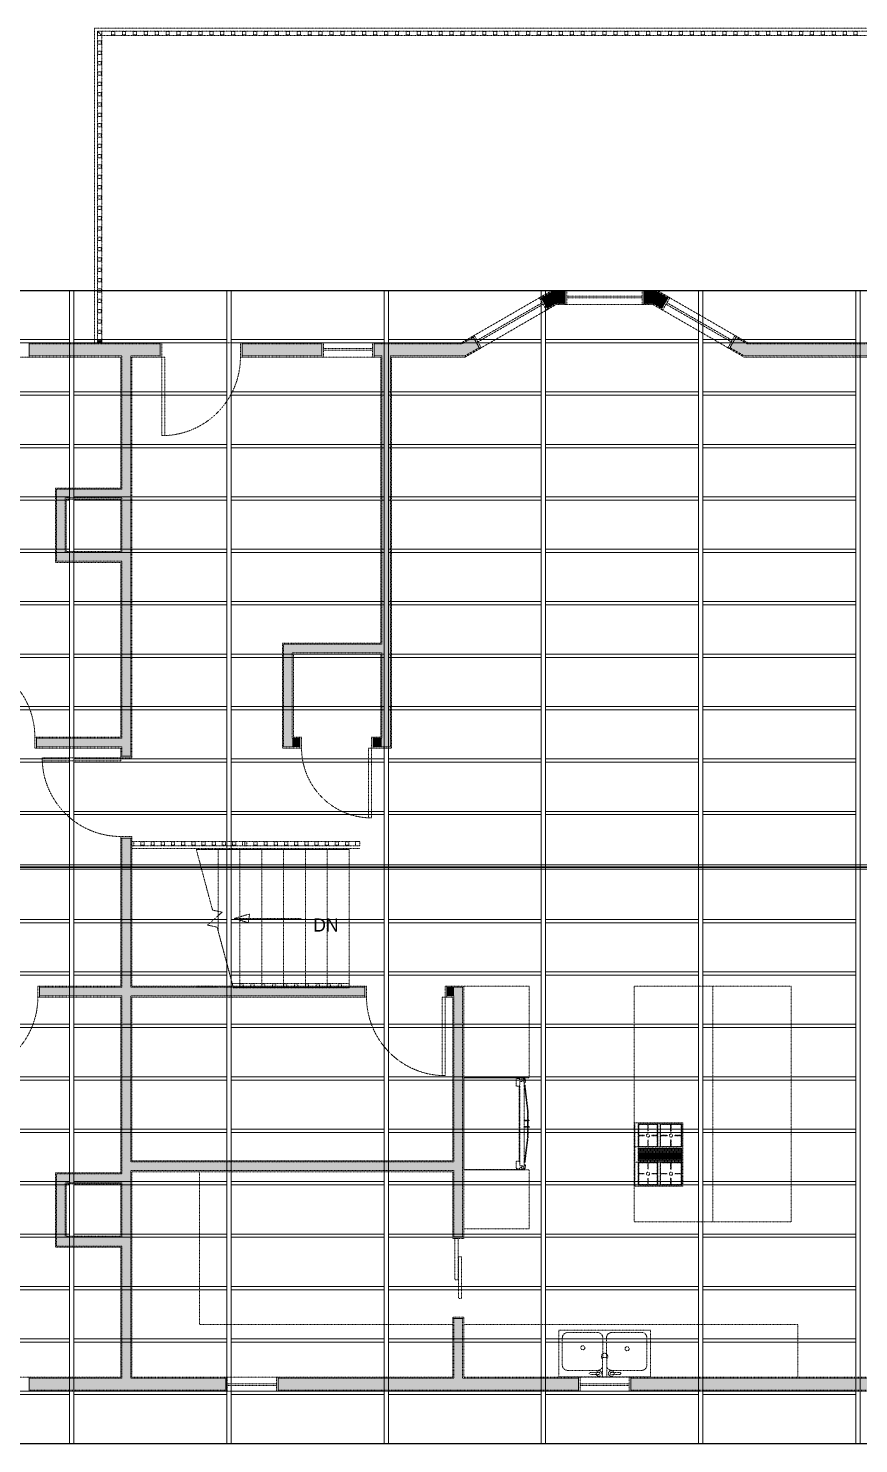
# Model space of a CAD drawing. Header units: inches. Extents: x 99 to 15695, y -7208 to 2559.
# Drawn here: x 10614 to 10994, y -5534 to -4886 of the extents above; entities that cross this region are included whole.
import ezdxf

# ---------------------------------------------------------------- set-up
doc = ezdxf.new("R2010")
doc.units = ezdxf.units.IN
doc.header["$LTSCALE"] = 96
doc.header["$MEASUREMENT"] = 0
doc.linetypes.add('Dash', pattern=[0.225, 0.15, -0.075])
doc.linetypes.add('DASHDOTX2', pattern=[2, 1, -0.5, 0, -0.5])
doc.layers.add('Common', color=4, linetype='Continuous', lineweight=5)
doc.layers.add('Section', color=6, linetype='Continuous', lineweight=20)
doc.layers.add('Hatch', color=7, linetype='Continuous', lineweight=0, true_color=0x919191)
doc.layers.add('Roof Planes', color=7, linetype='Dash', lineweight=25, true_color=0x6fa455)
doc.styles.get("Standard").update_dxf_attribs({"font": 'arial.ttf'})

# ---------------------------------------------------------------- blocks, each defined once
blk = doc.blocks.new('*U610')
at = {"layer": 'Common'}
blk.add_lwpolyline([(-35, 0.75), (35, 0.75), (35, -0.75), (-35, -0.75)], close=True, dxfattribs=at)
blk = doc.blocks.new('*U611')
at = {"layer": 'Common', "color": 0, "linetype": 'ByBlock', "lineweight": -2, "transparency": 16777216}
for p in [(288, 0), (360, 0), (432, 0), (504, 0), (576, 0), (648, 0), (288, -24), (360, -24), (432, -24), (504, -24), (576, -24), (648, -24), (288, -48), (360, -48), (432, -48), (504, -48), (576, -48), (648, -48), (288, -72), (360, -72), (432, -72), (504, -72), (576, -72), (648, -72), (288, -96), (360, -96), (432, -96), (504, -96), (576, -96), (648, -96), (288, -120), (360, -120), (432, -120), (504, -120), (576, -120), (648, -120), (288, -144), (360, -144), (432, -144), (504, -144), (576, -144), (648, -144), (288, -168), (360, -168), (432, -168), (504, -168), (576, -168), (648, -168), (288, -192), (360, -192), (432, -192), (504, -192), (576, -192), (648, -192), (288, -216), (360, -216), (432, -216), (504, -216), (576, -216), (648, -216)]:
    blk.add_blockref('*U610', p, dxfattribs=at)
blk = doc.blocks.new('*U612')
at = {"layer": 'Common'}
blk.add_lwpolyline([(-35, 0.75), (35, 0.75), (35, -0.75), (-35, -0.75)], close=True, dxfattribs=at)
blk = doc.blocks.new('*U609')
at = {"layer": 'Common', "color": 0, "linetype": 'ByBlock', "lineweight": -2, "transparency": 16777216}
for p in [(288, 0), (360, 0), (432, 0), (504, 0), (576, 0), (648, 0), (288, -24), (360, -24), (432, -24), (504, -24), (576, -24), (648, -24), (288, -48), (360, -48), (432, -48), (504, -48), (576, -48), (648, -48), (288, -72), (360, -72), (432, -72), (504, -72), (576, -72), (648, -72), (288, -96), (360, -96), (432, -96), (504, -96), (576, -96), (648, -96), (288, -120), (360, -120), (432, -120), (504, -120), (576, -120), (648, -120), (288, -144), (360, -144), (432, -144), (504, -144), (576, -144), (648, -144), (288, -168), (360, -168), (432, -168), (504, -168), (576, -168), (648, -168), (288, -192), (360, -192), (432, -192), (504, -192), (576, -192), (648, -192), (288, -216), (360, -216), (432, -216), (504, -216), (576, -216), (648, -216)]:
    blk.add_blockref('*U612', p, dxfattribs=at)
blk = doc.blocks.new('*U613')
at = {"layer": 'Section'}
blk.add_lwpolyline([(-1, 132), (1, 132), (1, -132), (-1, -132)], close=True, dxfattribs=at)
blk = doc.blocks.new('*U614')
at = {"layer": 'Common', "color": 0, "linetype": 'ByBlock', "lineweight": -2, "transparency": 16777216}
for p in [(360, 0), (432, 0), (504, 0), (576, 0), (648, 0), (720, 0)]:
    blk.add_blockref('*U613', p, dxfattribs=at)
blk = doc.blocks.new('*U615')
at = {"layer": 'Section'}
blk.add_lwpolyline([(-1, 132), (1, 132), (1, -132), (-1, -132)], close=True, dxfattribs=at)
blk = doc.blocks.new('*U616')
at = {"layer": 'Common', "color": 0, "linetype": 'ByBlock', "lineweight": -2, "transparency": 16777216}
for p in [(360, 0), (432, 0), (504, 0), (576, 0), (648, 0), (720, 0)]:
    blk.add_blockref('*U615', p, dxfattribs=at)

msp = doc.modelspace()

# ---------------------------------------------------------------- linework, layer by layer
at = {"layer": 'Hatch', "linetype": 'DASHDOTX2', "ltscale": 0.0006, "transparency": 33554687}
for p, q in [((10644.1, -4885.85), (11413.6, -4885.85)), ((10644.1, -5029.85), (10644.1, -4885.85)), ((10817.23, -5026.85), (10848.41, -5008.85)), ((10848.41, -5008.85), (10847.76, -5009.23)), ((10853.6, -5005.85), (10848.41, -5008.85)), ((10848.41, -5008.85), (10851.66, -5014.48)), ((10848.41, -5008.85), (10851.66, -5014.48)), ((10853.74, -5006.35), (10848.66, -5009.28)), ((10853.6, -5005.85), (10859.6, -5005.85)), ((10853.74, -5006.35), (10859.6, -5006.35)), ((10859.6, -5005.85), (10859.6, -5012.35)), ((10859.6, -5005.85), (10895.6, -5005.85)), ((10860.35, -5005.85), (10859.6, -5005.85)), ((10859.6, -5005.85), (10859.6, -5012.35)), ((10859.6, -5006.35), (10859.6, -5011.85)), ((10860.35, -5005.85), (10860.35, -5012.35)), ((10894.85, -5008.45), (10860.35, -5008.45)), ((10895.6, -5005.85), (10894.85, -5005.85)), ((10894.85, -5005.85), (10894.85, -5012.35)), ((10895.6, -5005.85), (10895.6, -5012.35)), ((10895.6, -5005.85), (10895.6, -5012.35)), ((10901.6, -5005.85), (10895.6, -5005.85)), ((10895.6, -5006.35), (10895.6, -5011.85)), ((10901.47, -5006.35), (10895.6, -5006.35)), ((10901.47, -5006.35), (10906.55, -5009.28)), ((10901.6, -5005.85), (10906.8, -5008.85)), ((10906.8, -5008.85), (10903.55, -5014.48)), ((10906.8, -5008.85), (10903.55, -5014.48)), ((10937.98, -5026.85), (10906.8, -5008.85)), ((10906.8, -5008.85), (10907.45, -5009.23)), ((10849.06, -5011.48), (10819.18, -5028.73)), ((10849.46, -5012.17), (10819.58, -5029.42)), ((10820.48, -5032.48), (10851.66, -5014.48)), ((10847.76, -5009.23), (10851.01, -5014.86)), ((10848.66, -5009.28), (10851.41, -5014.05)), ((10851.66, -5014.48), (10851.01, -5014.86)), ((10855.21, -5011.85), (10851.41, -5014.05)), ((10855.35, -5012.35), (10851.66, -5014.48)), ((10855.21, -5011.85), (10859.6, -5011.85)), ((10855.35, -5012.35), (10859.6, -5012.35)), ((10859.6, -5012.35), (10895.6, -5012.35)), ((10860.35, -5012.35), (10859.6, -5012.35)), ((10894.85, -5009.25), (10860.35, -5009.25)), ((10895.6, -5012.35), (10894.85, -5012.35)), ((10900, -5011.85), (10895.6, -5011.85)), ((10899.86, -5012.35), (10895.6, -5012.35)), ((10899.86, -5012.35), (10903.55, -5014.48)), ((10900, -5011.85), (10903.8, -5014.05)), ((10934.73, -5032.48), (10903.55, -5014.48)), ((10903.55, -5014.48), (10904.2, -5014.86)), ((10906.55, -5009.28), (10903.8, -5014.05)), ((10907.45, -5009.23), (10904.2, -5014.86)), ((10905.75, -5012.17), (10935.63, -5029.42)), ((10906.15, -5011.48), (10936.03, -5028.73)), ((10812.03, -5029.85), (10817.23, -5026.85)), ((10812.17, -5030.35), (10817.48, -5027.28)), ((10817.88, -5026.48), (10817.23, -5026.85)), ((10817.23, -5026.85), (10820.48, -5032.48)), ((10817.23, -5026.85), (10820.48, -5032.48)), ((10817.48, -5027.28), (10820.23, -5032.05)), ((10817.88, -5026.48), (10821.13, -5032.11)), ((10937.33, -5026.48), (10934.08, -5032.11)), ((10937.98, -5026.85), (10934.73, -5032.48)), ((10937.98, -5026.85), (10934.73, -5032.48)), ((10937.73, -5027.28), (10934.98, -5032.05)), ((10937.33, -5026.48), (10937.98, -5026.85)), ((10943.04, -5030.35), (10937.73, -5027.28)), ((10943.17, -5029.85), (10937.98, -5026.85)), ((10590.1, -5029.85), (10614.1, -5029.85)), ((10614.1, -5029.85), (10613.35, -5029.85)), ((10614.1, -5029.85), (10674.1, -5029.85)), ((10614.1, -5029.85), (10614.1, -5036.35)), ((10614.1, -5029.85), (10614.1, -5036.35)), ((10614.1, -5030.35), (10674.1, -5030.35)), ((10614.1, -5030.35), (10614.1, -5035.85)), ((10674.1, -5029.85), (10674.1, -5036.35)), ((10674.85, -5029.85), (10674.1, -5029.85)), ((10674.1, -5029.85), (10674.1, -5036.35)), ((10674.1, -5030.35), (10674.1, -5035.85)), ((10674.85, -5029.85), (10674.85, -5036.35)), ((10674.85, -5029.85), (10710.85, -5029.85)), ((10711.6, -5029.85), (10710.85, -5029.85)), ((10710.85, -5029.85), (10710.85, -5036.35)), ((10711.6, -5029.85), (10748.1, -5029.85)), ((10711.6, -5029.85), (10711.6, -5036.35)), ((10711.6, -5029.85), (10711.6, -5036.35)), ((10711.6, -5030.35), (10748.1, -5030.35)), ((10711.6, -5030.35), (10711.6, -5035.85)), ((10748.1, -5029.85), (10748.1, -5036.35)), ((10748.1, -5029.85), (10772.1, -5029.85)), ((10748.85, -5029.85), (10748.1, -5029.85)), ((10748.1, -5029.85), (10748.1, -5036.35)), ((10748.1, -5030.35), (10748.1, -5035.85)), ((10748.85, -5029.85), (10748.85, -5036.35)), ((10771.35, -5032.45), (10748.85, -5032.45)), ((10771.35, -5033.25), (10748.85, -5033.25)), ((10772.1, -5029.85), (10771.35, -5029.85)), ((10771.35, -5029.85), (10771.35, -5036.35)), ((10772.1, -5029.85), (10812.03, -5029.85)), ((10772.1, -5029.85), (10772.1, -5036.35)), ((10772.1, -5029.85), (10772.1, -5036.35)), ((10772.1, -5030.35), (10812.17, -5030.35)), ((10772.1, -5030.35), (10772.1, -5035.85)), ((10813.64, -5035.85), (10820.23, -5032.05)), ((10813.78, -5036.35), (10820.48, -5032.48)), ((10821.13, -5032.11), (10820.48, -5032.48)), ((10934.08, -5032.11), (10934.73, -5032.48)), ((10941.43, -5036.35), (10934.73, -5032.48)), ((10941.57, -5035.85), (10934.98, -5032.05)), ((10943.04, -5030.35), (11027.6, -5030.35)), ((10943.17, -5029.85), (11027.6, -5029.85)), ((10590.1, -5036.35), (10614.1, -5036.35)), ((10614.1, -5036.35), (10613.35, -5036.35)), ((10614.1, -5035.85), (10656.6, -5035.85)), ((10614.1, -5036.35), (10656.1, -5036.35)), ((10656.1, -5096.35), (10656.1, -5036.35)), ((10656.6, -5096.85), (10656.6, -5035.85)), ((10660.6, -5035.85), (10674.1, -5035.85)), ((10660.6, -5219.1), (10660.6, -5035.85)), ((10661.1, -5036.35), (10674.1, -5036.35)), ((10661.1, -5219.1), (10661.1, -5036.35)), ((10674.85, -5036.35), (10674.1, -5036.35)), ((10674.85, -5036.35), (10674.85, -5072.35)), ((10676.23, -5036.35), (10674.85, -5036.35)), ((10676.23, -5036.35), (10676.23, -5072.35)), ((10711.6, -5036.35), (10710.85, -5036.35)), ((10711.6, -5035.85), (10748.1, -5035.85)), ((10711.6, -5036.35), (10748.1, -5036.35)), ((10748.1, -5036.35), (10772.1, -5036.35)), ((10748.85, -5036.35), (10748.1, -5036.35)), ((10772.1, -5036.35), (10771.35, -5036.35)), ((10772.1, -5035.85), (10775.6, -5035.85)), ((10772.1, -5036.35), (10775.1, -5036.35)), ((10775.1, -5036.35), (10775.1, -5167.35)), ((10775.6, -5035.85), (10775.6, -5167.85)), ((10779.6, -5035.85), (10813.64, -5035.85)), ((10779.6, -5035.85), (10779.6, -5214.85)), ((10780.1, -5036.35), (10813.78, -5036.35)), ((10780.1, -5036.35), (10780.1, -5215.35)), ((10941.43, -5036.35), (11027.6, -5036.35)), ((10941.57, -5035.85), (11027.6, -5035.85)), ((10674.85, -5072.35), (10676.23, -5072.35)), ((10656.1, -5096.35), (10626.13, -5096.35)), ((10626.13, -5096.35), (10626.13, -5130.35)), ((10630.63, -5096.85), (10626.63, -5096.85)), ((10626.63, -5096.85), (10626.63, -5129.85)), ((10656.6, -5096.85), (10630.63, -5096.85)), ((10656.6, -5100.85), (10630.63, -5100.85)), ((10630.63, -5100.85), (10630.63, -5125.85)), ((10656.1, -5101.35), (10631.13, -5101.35)), ((10631.13, -5101.35), (10631.13, -5125.35)), ((10656.1, -5125.35), (10656.1, -5101.35)), ((10656.6, -5125.85), (10656.6, -5100.85)), ((10631.13, -5125.35), (10656.1, -5125.35)), ((10626.13, -5130.35), (10656.1, -5130.35)), ((10626.63, -5129.85), (10630.63, -5129.85)), ((10630.63, -5125.85), (10656.6, -5125.85)), ((10630.63, -5129.85), (10656.6, -5129.85)), ((10656.1, -5210.35), (10656.1, -5130.35)), ((10656.6, -5210.85), (10656.6, -5129.85)), ((10730.1, -5215.35), (10730.1, -5167.35)), ((10730.1, -5167.35), (10775.1, -5167.35)), ((10730.6, -5214.85), (10730.6, -5167.85)), ((10734.6, -5167.85), (10730.6, -5167.85)), ((10734.6, -5167.85), (10775.6, -5167.85)), ((10734.6, -5210.85), (10734.6, -5171.85)), ((10734.6, -5171.85), (10775.6, -5171.85)), ((10735.1, -5210.35), (10735.1, -5172.35)), ((10735.1, -5172.35), (10775.1, -5172.35)), ((10775.1, -5172.35), (10775.1, -5210.35)), ((10775.6, -5171.85), (10775.6, -5210.85)), ((10617.48, -5210.35), (10616.73, -5210.35)), ((10616.73, -5210.35), (10616.73, -5215.35)), ((10617.48, -5215.35), (10616.73, -5215.35)), ((10617.48, -5210.35), (10656.1, -5210.35)), ((10617.48, -5210.35), (10617.48, -5215.35)), ((10617.48, -5210.35), (10617.48, -5215.35)), ((10617.48, -5210.85), (10656.6, -5210.85)), ((10617.48, -5210.85), (10617.48, -5214.85)), ((10617.48, -5214.85), (10656.6, -5214.85)), ((10617.48, -5215.35), (10656.1, -5215.35)), ((10656.1, -5219.1), (10656.1, -5215.35)), ((10656.6, -5219.1), (10656.6, -5214.85)), ((10738.1, -5215.35), (10730.1, -5215.35)), ((10730.6, -5214.85), (10734.6, -5214.85)), ((10738.1, -5210.85), (10734.6, -5210.85)), ((10738.1, -5214.85), (10734.6, -5214.85)), ((10738.1, -5210.35), (10735.1, -5210.35)), ((10738.1, -5215.35), (10738.1, -5210.35)), ((10738.1, -5210.35), (10738.85, -5210.35)), ((10738.1, -5215.35), (10738.1, -5210.35)), ((10738.1, -5214.85), (10738.1, -5210.85)), ((10738.1, -5215.35), (10738.85, -5215.35)), ((10738.85, -5215.35), (10738.85, -5210.35)), ((10769.48, -5215.35), (10769.48, -5247.35)), ((10769.48, -5215.35), (10770.85, -5215.35)), ((10770.85, -5210.35), (10771.6, -5210.35)), ((10770.85, -5215.35), (10770.85, -5210.35)), ((10770.85, -5215.35), (10771.6, -5215.35)), ((10770.85, -5215.35), (10770.85, -5247.35)), ((10771.6, -5215.35), (10771.6, -5210.35)), ((10775.1, -5210.35), (10771.6, -5210.35)), ((10771.6, -5215.35), (10771.6, -5210.35)), ((10771.6, -5214.85), (10771.6, -5210.85)), ((10775.6, -5210.85), (10771.6, -5210.85)), ((10775.6, -5214.85), (10771.6, -5214.85)), ((10780.1, -5215.35), (10771.6, -5215.35)), ((10775.6, -5214.85), (10779.6, -5214.85)), ((10656.1, -5219.85), (10620.1, -5219.85)), ((10620.1, -5219.85), (10620.1, -5221.23)), ((10656.1, -5221.23), (10620.1, -5221.23)), ((10656.1, -5219.1), (10661.1, -5219.1)), ((10656.1, -5219.1), (10656.1, -5219.85)), ((10656.1, -5219.1), (10661.1, -5219.1)), ((10656.1, -5219.85), (10661.1, -5219.85)), ((10656.1, -5221.23), (10656.1, -5219.85)), ((10656.6, -5219.1), (10660.6, -5219.1)), ((10661.1, -5219.1), (10661.1, -5219.85)), ((10770.85, -5247.35), (10769.48, -5247.35)), ((10656.1, -5255.85), (10656.1, -5256.6)), ((10656.1, -5255.85), (10661.1, -5255.85)), ((10656.1, -5324.35), (10656.1, -5256.6)), ((10656.1, -5256.6), (10661.1, -5256.6)), ((10656.1, -5256.6), (10661.1, -5256.6)), ((10656.6, -5324.85), (10656.6, -5256.6)), ((10656.6, -5256.6), (10660.6, -5256.6)), ((10660.6, -5324.85), (10660.6, -5256.6)), ((10661.1, -5255.85), (10661.1, -5256.6)), ((10661.1, -5324.35), (10661.1, -5256.6)), ((10661.1, -5261.35), (10765.6, -5261.35)), ((10700.6, -5261.85), (10690.66, -5261.85)), ((10710.6, -5261.85), (10700.6, -5261.85)), ((10700.6, -5261.85), (10700.6, -5298.95)), ((10720.6, -5261.85), (10710.6, -5261.85)), ((10710.6, -5261.85), (10710.6, -5324.85)), ((10730.6, -5261.85), (10720.6, -5261.85)), ((10720.6, -5261.85), (10720.6, -5324.85)), ((10740.6, -5261.85), (10730.6, -5261.85)), ((10730.6, -5261.85), (10730.6, -5324.85)), ((10750.6, -5261.85), (10740.6, -5261.85)), ((10740.6, -5261.85), (10740.6, -5324.85)), ((10760.6, -5261.85), (10750.6, -5261.85)), ((10750.6, -5261.85), (10750.6, -5324.85)), ((10760.6, -5261.85), (10760.6, -5324.85)), ((10708.1, -5293.35), (10715.1, -5291.35)), ((10738.6, -5293.35), (10708.1, -5293.35)), ((10714.4, -5295.35), (10708.1, -5293.35)), ((10715.1, -5291.35), (10714.4, -5295.35)), ((10618.85, -5324.35), (10618.1, -5324.35)), ((10618.1, -5324.35), (10618.1, -5329.35)), ((10618.85, -5324.35), (10656.1, -5324.35)), ((10618.85, -5324.35), (10618.85, -5329.35)), ((10618.85, -5324.35), (10618.85, -5329.35)), ((10618.85, -5324.85), (10656.6, -5324.85)), ((10618.85, -5324.85), (10618.85, -5328.85)), ((10660.6, -5324.85), (10767.85, -5324.85)), ((10661.1, -5324.35), (10767.85, -5324.35)), ((10690.66, -5324.85), (10700.6, -5324.85)), ((10700.6, -5324.85), (10710.6, -5324.85)), ((10710.6, -5324.85), (10720.6, -5324.85)), ((10720.6, -5324.85), (10730.6, -5324.85)), ((10730.6, -5324.85), (10740.6, -5324.85)), ((10740.6, -5324.85), (10750.6, -5324.85)), ((10750.6, -5324.85), (10760.6, -5324.85)), ((10767.85, -5324.35), (10767.85, -5329.35)), ((10768.6, -5324.35), (10767.85, -5324.35)), ((10767.85, -5324.35), (10767.85, -5329.35)), ((10767.85, -5324.85), (10767.85, -5328.85)), ((10768.6, -5324.35), (10768.6, -5329.35)), ((10805.35, -5324.35), (10804.6, -5324.35)), ((10804.6, -5324.35), (10804.6, -5329.35)), ((10805.35, -5324.35), (10813.1, -5324.35)), ((10805.35, -5324.35), (10805.35, -5329.35)), ((10805.35, -5324.35), (10805.35, -5329.35)), ((10805.35, -5324.85), (10808.6, -5324.85)), ((10805.35, -5324.85), (10805.35, -5328.85)), ((10812.6, -5324.85), (10808.6, -5324.85)), ((10812.6, -5324.85), (10812.6, -5439.1)), ((10813.1, -5324.35), (10813.1, -5439.1)), ((10927.1, -5324.35), (10927.1, -5432.35)), ((10618.85, -5329.35), (10618.1, -5329.35)), ((10618.85, -5328.85), (10656.6, -5328.85)), ((10618.85, -5329.35), (10656.1, -5329.35)), ((10656.1, -5409.85), (10656.1, -5329.35)), ((10656.6, -5410.35), (10656.6, -5328.85)), ((10660.6, -5404.85), (10660.6, -5328.85)), ((10660.6, -5328.85), (10767.85, -5328.85)), ((10661.1, -5404.35), (10661.1, -5329.35)), ((10661.1, -5329.35), (10767.85, -5329.35)), ((10768.6, -5329.35), (10767.85, -5329.35)), ((10803.23, -5329.35), (10803.23, -5365.35)), ((10803.23, -5329.35), (10804.6, -5329.35)), ((10805.35, -5329.35), (10804.6, -5329.35)), ((10804.6, -5329.35), (10804.6, -5365.35)), ((10805.35, -5328.85), (10808.6, -5328.85)), ((10805.35, -5329.35), (10808.1, -5329.35)), ((10808.1, -5329.35), (10808.1, -5404.35)), ((10808.6, -5328.85), (10808.6, -5404.85)), ((10804.6, -5365.35), (10803.23, -5365.35)), ((10813.1, -5366.35), (10840.8, -5366.35)), ((10813.1, -5408.51), (10813.1, -5366.35)), ((10813.22, -5408.35), (10813.22, -5366.35)), ((10813.22, -5366.35), (10838.5, -5366.35)), ((10837.05, -5367.16), (10837.11, -5366.94)), ((10837.05, -5369.7), (10837.05, -5367.16)), ((10837.11, -5369.95), (10837.05, -5369.7)), ((10837.11, -5366.94), (10837.24, -5366.78)), ((10837.25, -5370.12), (10837.11, -5369.95)), ((10837.24, -5366.78), (10837.4, -5366.72)), ((10837.44, -5370.19), (10837.25, -5370.12)), ((10837.4, -5366.72), (10837.74, -5366.71)), ((10838.46, -5370.19), (10837.44, -5370.19)), ((10837.74, -5366.71), (10838.09, -5366.71)), ((10838.09, -5366.71), (10838.43, -5366.72)), ((10838.43, -5366.72), (10838.84, -5367.16)), ((10838.84, -5369.67), (10838.46, -5370.19)), ((10838.5, -5366.35), (10838.5, -5366.8)), ((10838.5, -5370.13), (10838.5, -5404.56)), ((10838.72, -5367.04), (10838.72, -5366.35)), ((10838.72, -5366.35), (10839.93, -5366.35)), ((10838.72, -5404.86), (10838.72, -5369.83)), ((10838.84, -5367.16), (10839.47, -5367.39)), ((10839.72, -5368.09), (10838.84, -5368.09)), ((10838.84, -5368.09), (10838.84, -5369.67)), ((10839.47, -5367.39), (10839.55, -5367.41)), ((10839.55, -5367.41), (10839.63, -5367.39)), ((10839.63, -5367.39), (10839.7, -5367.33)), ((10839.7, -5367.33), (10839.74, -5367.24)), ((10840.25, -5367.77), (10839.72, -5368.09)), ((10839.74, -5366.67), (10839.76, -5366.53)), ((10839.74, -5367.24), (10839.74, -5366.67)), ((10839.76, -5366.53), (10839.83, -5366.41)), ((10839.83, -5366.41), (10839.93, -5366.35)), ((10839.93, -5366.35), (10840.04, -5366.35)), ((10840.04, -5366.35), (10840.25, -5366.53)), ((10840.25, -5366.53), (10840.25, -5367.77)), ((10840.75, -5369.1), (10840.75, -5366.48)), ((10840.75, -5369.71), (10841.18, -5369.71)), ((10840.75, -5370), (10840.75, -5369.71)), ((10841.18, -5370), (10840.75, -5370)), ((10840.8, -5366.35), (10840.8, -5408.51)), ((10840.91, -5369.81), (10841.17, -5369.75)), ((10842.34, -5381.62), (10840.91, -5369.81)), ((10841.17, -5369.75), (10842.6, -5381.56)), ((10841.18, -5369.71), (10841.18, -5370)), ((10842.34, -5381.28), (10842.61, -5381.28)), ((10842.34, -5393.26), (10842.34, -5381.28)), ((10842.6, -5381.56), (10842.34, -5381.62)), ((10842.61, -5381.28), (10842.61, -5393.26)), ((10840.79, -5385.67), (10843.14, -5385.67)), ((10840.79, -5386.08), (10840.79, -5385.67)), ((10843.14, -5386.08), (10840.79, -5386.08)), ((10840.79, -5388.57), (10843.15, -5388.57)), ((10840.79, -5388.97), (10840.79, -5388.57)), ((10843.15, -5388.97), (10840.79, -5388.97)), ((10841.73, -5385.69), (10841.73, -5386.06)), ((10841.73, -5388.58), (10841.73, -5388.95)), ((10842.34, -5388.58), (10842.34, -5386.06)), ((10842.61, -5386.06), (10842.61, -5388.58)), ((10843.14, -5385.67), (10843.14, -5386.08)), ((10843.15, -5388.57), (10843.15, -5388.97)), ((10901.98, -5387.48), (10901.98, -5397.98)), ((10902.98, -5397.98), (10902.98, -5387.48)), ((10840.93, -5404.86), (10842.36, -5393.04)), ((10842.62, -5393.11), (10841.19, -5404.92)), ((10842.61, -5393.26), (10842.34, -5393.26)), ((10842.36, -5393.04), (10842.62, -5393.11)), ((10913.48, -5397.98), (10891.48, -5397.98)), ((10912.98, -5398.73), (10892.98, -5398.73)), ((10892.98, -5398.98), (10912.98, -5398.98)), ((10912.98, -5399.23), (10892.98, -5399.23)), ((10912.98, -5399.48), (10892.98, -5399.48)), ((10912.98, -5399.73), (10892.98, -5399.73)), ((10892.98, -5399.98), (10912.98, -5399.98)), ((10892.98, -5400.23), (10912.98, -5400.23)), ((10892.98, -5400.48), (10912.98, -5400.48)), ((10892.98, -5400.73), (10912.98, -5400.73)), ((10912.98, -5400.98), (10892.98, -5400.98)), ((10892.98, -5401.23), (10912.98, -5401.23)), ((10912.98, -5401.48), (10892.98, -5401.48)), ((10892.98, -5401.73), (10912.98, -5401.73)), ((10892.98, -5401.98), (10912.98, -5401.98)), ((10912.98, -5402.23), (10892.98, -5402.23)), ((10892.98, -5402.48), (10912.98, -5402.48)), ((10892.98, -5402.73), (10912.98, -5402.73)), ((10912.98, -5402.98), (10892.98, -5402.98)), ((10892.98, -5403.23), (10912.98, -5403.23)), ((10912.98, -5403.48), (10892.98, -5403.48)), ((10892.98, -5403.73), (10912.98, -5403.73)), ((10892.98, -5403.98), (10912.98, -5403.98)), ((10912.98, -5404.23), (10892.98, -5404.23)), ((10626.13, -5409.85), (10626.13, -5443.85)), ((10656.1, -5409.85), (10626.13, -5409.85)), ((10630.63, -5410.35), (10626.63, -5410.35)), ((10626.63, -5410.35), (10626.63, -5443.35)), ((10656.6, -5410.35), (10630.63, -5410.35)), ((10660.6, -5404.85), (10808.6, -5404.85)), ((10660.6, -5503.85), (10660.6, -5408.85)), ((10660.6, -5408.85), (10808.6, -5408.85)), ((10661.1, -5404.35), (10808.1, -5404.35)), ((10661.1, -5503.35), (10661.1, -5409.35)), ((10661.1, -5409.35), (10808.1, -5409.35)), ((10808.1, -5409.35), (10808.1, -5439.1)), ((10808.6, -5408.85), (10808.6, -5439.1)), ((10840.8, -5408.51), (10813.1, -5408.51)), ((10838.5, -5408.35), (10813.22, -5408.35)), ((10837.05, -5405), (10837.11, -5404.75)), ((10837.05, -5407.53), (10837.05, -5405)), ((10837.11, -5407.75), (10837.05, -5407.53)), ((10837.11, -5404.75), (10837.25, -5404.57)), ((10837.24, -5407.91), (10837.11, -5407.75)), ((10837.4, -5407.97), (10837.24, -5407.91)), ((10837.25, -5404.57), (10837.44, -5404.51)), ((10837.74, -5407.98), (10837.4, -5407.97)), ((10837.44, -5404.51), (10838.46, -5404.51)), ((10838.09, -5407.98), (10837.74, -5407.98)), ((10838.43, -5407.97), (10838.09, -5407.98)), ((10838.84, -5407.53), (10838.43, -5407.97)), ((10838.46, -5404.51), (10838.84, -5405.03)), ((10838.5, -5407.89), (10838.5, -5408.35)), ((10838.72, -5408.35), (10838.72, -5407.66)), ((10839.93, -5408.35), (10838.72, -5408.35)), ((10838.84, -5405.03), (10838.84, -5406.61)), ((10838.84, -5406.61), (10839.72, -5406.61)), ((10839.55, -5407.28), (10838.84, -5407.53)), ((10839.63, -5407.3), (10839.55, -5407.28)), ((10839.7, -5407.36), (10839.63, -5407.3)), ((10839.74, -5407.46), (10839.7, -5407.36)), ((10839.72, -5406.61), (10840.25, -5406.93)), ((10839.74, -5408.02), (10839.74, -5407.46)), ((10839.76, -5408.17), (10839.74, -5408.02)), ((10839.83, -5408.29), (10839.76, -5408.17)), ((10839.93, -5408.35), (10839.83, -5408.29)), ((10840.04, -5408.34), (10839.93, -5408.35)), ((10840.25, -5408.17), (10840.04, -5408.34)), ((10840.25, -5406.93), (10840.25, -5408.17)), ((10840.75, -5404.65), (10841.18, -5404.65)), ((10840.75, -5404.94), (10840.75, -5404.65)), ((10841.18, -5404.94), (10840.75, -5404.94)), ((10840.75, -5408.24), (10840.75, -5405.61)), ((10841.19, -5404.92), (10840.93, -5404.86)), ((10841.18, -5404.65), (10841.18, -5404.94)), ((10891.48, -5404.98), (10913.48, -5404.98)), ((10901.98, -5404.98), (10901.98, -5415.48)), ((10902.98, -5415.48), (10902.98, -5404.98)), ((10630.63, -5414.35), (10630.63, -5439.35)), ((10656.6, -5414.35), (10630.63, -5414.35)), ((10631.13, -5414.85), (10631.13, -5438.85)), ((10656.1, -5414.85), (10631.13, -5414.85)), ((10656.1, -5438.85), (10656.1, -5414.85)), ((10656.6, -5439.35), (10656.6, -5414.35)), ((10630.63, -5439.35), (10656.6, -5439.35)), ((10631.13, -5438.85), (10656.1, -5438.85)), ((10813.1, -5439.1), (10808.1, -5439.1)), ((10808.1, -5439.85), (10808.1, -5439.1)), ((10813.1, -5439.1), (10808.1, -5439.1)), ((10813.1, -5439.85), (10808.1, -5439.85)), ((10812.6, -5439.1), (10808.6, -5439.1)), ((10809.1, -5439.85), (10809.1, -5458.85)), ((10809.1, -5439.85), (10810.48, -5439.85)), ((10810.48, -5439.85), (10810.48, -5458.85)), ((10813.1, -5439.85), (10813.1, -5439.1)), ((10626.13, -5443.85), (10656.1, -5443.85)), ((10626.63, -5443.35), (10630.63, -5443.35)), ((10630.63, -5443.35), (10656.6, -5443.35)), ((10656.1, -5503.35), (10656.1, -5443.85)), ((10656.6, -5503.85), (10656.6, -5443.35)), ((10810.73, -5448.35), (10810.73, -5467.35)), ((10810.73, -5448.35), (10812.1, -5448.35)), ((10812.1, -5448.35), (10812.1, -5467.35)), ((10810.48, -5458.85), (10809.1, -5458.85)), ((10812.1, -5467.35), (10810.73, -5467.35)), ((10808.1, -5476.6), (10808.1, -5475.85)), ((10813.1, -5475.85), (10808.1, -5475.85)), ((10813.1, -5476.6), (10808.1, -5476.6)), ((10808.1, -5476.6), (10808.1, -5503.35)), ((10813.1, -5476.6), (10808.1, -5476.6)), ((10812.6, -5476.6), (10808.6, -5476.6)), ((10808.6, -5476.6), (10808.6, -5503.85)), ((10812.6, -5476.6), (10812.6, -5503.85)), ((10813.1, -5476.6), (10813.1, -5475.85)), ((10813.1, -5476.6), (10813.1, -5503.35)), ((10895.65, -5483.17), (10895.32, -5483.02)), ((10614.1, -5503.35), (10590.1, -5503.35)), ((10613.35, -5503.35), (10614.1, -5503.35)), ((10614.1, -5509.85), (10614.1, -5503.35)), ((10656.1, -5503.35), (10614.1, -5503.35)), ((10614.1, -5509.85), (10614.1, -5503.35)), ((10614.1, -5509.35), (10614.1, -5503.85)), ((10656.6, -5503.85), (10614.1, -5503.85)), ((10704.1, -5503.85), (10660.6, -5503.85)), ((10704.1, -5503.35), (10661.1, -5503.35)), ((10704.1, -5509.85), (10704.1, -5503.35)), ((10728.1, -5503.35), (10704.1, -5503.35)), ((10704.1, -5503.35), (10704.85, -5503.35)), ((10704.1, -5509.85), (10704.1, -5503.35)), ((10704.1, -5509.35), (10704.1, -5503.85)), ((10704.85, -5509.85), (10704.85, -5503.35)), ((10704.85, -5506.45), (10727.35, -5506.45)), ((10704.85, -5507.25), (10727.35, -5507.25)), ((10727.35, -5503.35), (10728.1, -5503.35)), ((10727.35, -5509.85), (10727.35, -5503.35)), ((10728.1, -5509.85), (10728.1, -5503.35)), ((10808.1, -5503.35), (10728.1, -5503.35)), ((10728.1, -5509.85), (10728.1, -5503.35)), ((10728.1, -5509.35), (10728.1, -5503.85)), ((10808.6, -5503.85), (10728.1, -5503.85)), ((10865.6, -5503.85), (10812.6, -5503.85)), ((10865.6, -5503.35), (10813.1, -5503.35)), ((10865.6, -5509.85), (10865.6, -5503.35)), ((10889.6, -5503.35), (10865.6, -5503.35)), ((10865.6, -5503.35), (10866.35, -5503.35)), ((10865.6, -5509.85), (10865.6, -5503.35)), ((10865.6, -5509.35), (10865.6, -5503.85)), ((10866.35, -5509.85), (10866.35, -5503.35)), ((10866.35, -5506.45), (10888.85, -5506.45)), ((10866.35, -5507.25), (10888.85, -5507.25)), ((10888.85, -5503.35), (10889.6, -5503.35)), ((10888.85, -5509.85), (10888.85, -5503.35)), ((10889.6, -5509.85), (10889.6, -5503.35)), ((11035.6, -5503.35), (10889.6, -5503.35)), ((10889.6, -5509.85), (10889.6, -5503.35)), ((10889.6, -5509.35), (10889.6, -5503.85)), ((11035.6, -5503.85), (10889.6, -5503.85)), ((10614.1, -5509.85), (10590.1, -5509.85)), ((10613.35, -5509.85), (10614.1, -5509.85)), ((10704.1, -5509.35), (10614.1, -5509.35)), ((10704.1, -5509.85), (10614.1, -5509.85)), ((10728.1, -5509.85), (10704.1, -5509.85)), ((10704.1, -5509.85), (10704.85, -5509.85)), ((10727.35, -5509.85), (10728.1, -5509.85)), ((10865.6, -5509.35), (10728.1, -5509.35)), ((10865.6, -5509.85), (10728.1, -5509.85)), ((10889.6, -5509.85), (10865.6, -5509.85)), ((10865.6, -5509.85), (10866.35, -5509.85)), ((10888.85, -5509.85), (10889.6, -5509.85)), ((11035.6, -5509.35), (10889.6, -5509.35)), ((11035.6, -5509.85), (10889.6, -5509.85))]:
    msp.add_line(p, q, dxfattribs=at)
for points in [[(10645.35, -4887.1), (10647.35, -4887.1), (10647.35, -4889.1), (10645.35, -4889.1)], [(10645.35, -4887.1), (11410.35, -4887.1), (11410.35, -4889.1), (10647.35, -4889.1)], [(10645.35, -5029.85), (10645.35, -4887.1), (10647.35, -4889.1), (10647.35, -5029.85)], [(10647.1, -4893.05), (10645.6, -4893.05), (10645.6, -4891.55), (10647.1, -4891.55)], [(10651.8, -4888.85), (10651.8, -4887.35), (10653.3, -4887.35), (10653.3, -4888.85)], [(10656.8, -4888.85), (10656.8, -4887.35), (10658.3, -4887.35), (10658.3, -4888.85)], [(10661.8, -4888.85), (10661.8, -4887.35), (10663.3, -4887.35), (10663.3, -4888.85)], [(10666.8, -4888.85), (10666.8, -4887.35), (10668.3, -4887.35), (10668.3, -4888.85)], [(10671.8, -4888.85), (10671.8, -4887.35), (10673.3, -4887.35), (10673.3, -4888.85)], [(10676.8, -4888.85), (10676.8, -4887.35), (10678.3, -4887.35), (10678.3, -4888.85)], [(10681.8, -4888.85), (10681.8, -4887.35), (10683.3, -4887.35), (10683.3, -4888.85)], [(10686.8, -4888.85), (10686.8, -4887.35), (10688.3, -4887.35), (10688.3, -4888.85)], [(10691.8, -4888.85), (10691.8, -4887.35), (10693.3, -4887.35), (10693.3, -4888.85)], [(10696.8, -4888.85), (10696.8, -4887.35), (10698.3, -4887.35), (10698.3, -4888.85)], [(10701.8, -4888.85), (10701.8, -4887.35), (10703.3, -4887.35), (10703.3, -4888.85)], [(10706.8, -4888.85), (10706.8, -4887.35), (10708.3, -4887.35), (10708.3, -4888.85)], [(10711.8, -4888.85), (10711.8, -4887.35), (10713.3, -4887.35), (10713.3, -4888.85)], [(10716.8, -4888.85), (10716.8, -4887.35), (10718.3, -4887.35), (10718.3, -4888.85)], [(10721.8, -4888.85), (10721.8, -4887.35), (10723.3, -4887.35), (10723.3, -4888.85)], [(10726.8, -4888.85), (10726.8, -4887.35), (10728.3, -4887.35), (10728.3, -4888.85)], [(10731.8, -4888.85), (10731.8, -4887.35), (10733.3, -4887.35), (10733.3, -4888.85)], [(10736.8, -4888.85), (10736.8, -4887.35), (10738.3, -4887.35), (10738.3, -4888.85)], [(10741.8, -4888.85), (10741.8, -4887.35), (10743.3, -4887.35), (10743.3, -4888.85)], [(10746.8, -4888.85), (10746.8, -4887.35), (10748.3, -4887.35), (10748.3, -4888.85)], [(10751.8, -4888.85), (10751.8, -4887.35), (10753.3, -4887.35), (10753.3, -4888.85)], [(10756.8, -4888.85), (10756.8, -4887.35), (10758.3, -4887.35), (10758.3, -4888.85)], [(10761.8, -4888.85), (10761.8, -4887.35), (10763.3, -4887.35), (10763.3, -4888.85)], [(10766.8, -4888.85), (10766.8, -4887.35), (10768.3, -4887.35), (10768.3, -4888.85)], [(10771.8, -4888.85), (10771.8, -4887.35), (10773.3, -4887.35), (10773.3, -4888.85)], [(10776.8, -4888.85), (10776.8, -4887.35), (10778.3, -4887.35), (10778.3, -4888.85)], [(10781.8, -4888.85), (10781.8, -4887.35), (10783.3, -4887.35), (10783.3, -4888.85)], [(10786.8, -4888.85), (10786.8, -4887.35), (10788.3, -4887.35), (10788.3, -4888.85)], [(10791.8, -4888.85), (10791.8, -4887.35), (10793.3, -4887.35), (10793.3, -4888.85)], [(10796.8, -4888.85), (10796.8, -4887.35), (10798.3, -4887.35), (10798.3, -4888.85)], [(10801.8, -4888.85), (10801.8, -4887.35), (10803.3, -4887.35), (10803.3, -4888.85)], [(10806.8, -4888.85), (10806.8, -4887.35), (10808.3, -4887.35), (10808.3, -4888.85)], [(10811.8, -4888.85), (10811.8, -4887.35), (10813.3, -4887.35), (10813.3, -4888.85)], [(10816.8, -4888.85), (10816.8, -4887.35), (10818.3, -4887.35), (10818.3, -4888.85)], [(10821.8, -4888.85), (10821.8, -4887.35), (10823.3, -4887.35), (10823.3, -4888.85)], [(10826.8, -4888.85), (10826.8, -4887.35), (10828.3, -4887.35), (10828.3, -4888.85)], [(10831.8, -4888.85), (10831.8, -4887.35), (10833.3, -4887.35), (10833.3, -4888.85)], [(10836.8, -4888.85), (10836.8, -4887.35), (10838.3, -4887.35), (10838.3, -4888.85)], [(10841.8, -4888.85), (10841.8, -4887.35), (10843.3, -4887.35), (10843.3, -4888.85)], [(10846.8, -4888.85), (10846.8, -4887.35), (10848.3, -4887.35), (10848.3, -4888.85)], [(10851.8, -4888.85), (10851.8, -4887.35), (10853.3, -4887.35), (10853.3, -4888.85)], [(10856.8, -4888.85), (10856.8, -4887.35), (10858.3, -4887.35), (10858.3, -4888.85)], [(10861.8, -4888.85), (10861.8, -4887.35), (10863.3, -4887.35), (10863.3, -4888.85)], [(10866.8, -4888.85), (10866.8, -4887.35), (10868.3, -4887.35), (10868.3, -4888.85)], [(10871.8, -4888.85), (10871.8, -4887.35), (10873.3, -4887.35), (10873.3, -4888.85)], [(10876.8, -4888.85), (10876.8, -4887.35), (10878.3, -4887.35), (10878.3, -4888.85)], [(10881.8, -4888.85), (10881.8, -4887.35), (10883.3, -4887.35), (10883.3, -4888.85)], [(10886.8, -4888.85), (10886.8, -4887.35), (10888.3, -4887.35), (10888.3, -4888.85)], [(10891.8, -4888.85), (10891.8, -4887.35), (10893.3, -4887.35), (10893.3, -4888.85)], [(10896.8, -4888.85), (10896.8, -4887.35), (10898.3, -4887.35), (10898.3, -4888.85)], [(10901.8, -4888.85), (10901.8, -4887.35), (10903.3, -4887.35), (10903.3, -4888.85)], [(10906.8, -4888.85), (10906.8, -4887.35), (10908.3, -4887.35), (10908.3, -4888.85)], [(10911.8, -4888.85), (10911.8, -4887.35), (10913.3, -4887.35), (10913.3, -4888.85)], [(10916.8, -4888.85), (10916.8, -4887.35), (10918.3, -4887.35), (10918.3, -4888.85)], [(10921.8, -4888.85), (10921.8, -4887.35), (10923.3, -4887.35), (10923.3, -4888.85)], [(10926.8, -4888.85), (10926.8, -4887.35), (10928.3, -4887.35), (10928.3, -4888.85)], [(10931.8, -4888.85), (10931.8, -4887.35), (10933.3, -4887.35), (10933.3, -4888.85)], [(10936.8, -4888.85), (10936.8, -4887.35), (10938.3, -4887.35), (10938.3, -4888.85)], [(10941.8, -4888.85), (10941.8, -4887.35), (10943.3, -4887.35), (10943.3, -4888.85)], [(10946.8, -4888.85), (10946.8, -4887.35), (10948.3, -4887.35), (10948.3, -4888.85)], [(10951.8, -4888.85), (10951.8, -4887.35), (10953.3, -4887.35), (10953.3, -4888.85)], [(10956.8, -4888.85), (10956.8, -4887.35), (10958.3, -4887.35), (10958.3, -4888.85)], [(10961.8, -4888.85), (10961.8, -4887.35), (10963.3, -4887.35), (10963.3, -4888.85)], [(10966.8, -4888.85), (10966.8, -4887.35), (10968.3, -4887.35), (10968.3, -4888.85)], [(10971.8, -4888.85), (10971.8, -4887.35), (10973.3, -4887.35), (10973.3, -4888.85)], [(10976.8, -4888.85), (10976.8, -4887.35), (10978.3, -4887.35), (10978.3, -4888.85)], [(10981.8, -4888.85), (10981.8, -4887.35), (10983.3, -4887.35), (10983.3, -4888.85)], [(10986.8, -4888.85), (10986.8, -4887.35), (10988.3, -4887.35), (10988.3, -4888.85)], [(10991.8, -4888.85), (10991.8, -4887.35), (10993.3, -4887.35), (10993.3, -4888.85)], [(10647.1, -4897.79), (10645.6, -4897.79), (10645.6, -4896.29), (10647.1, -4896.29)], [(10647.1, -4902.52), (10645.6, -4902.52), (10645.6, -4901.02), (10647.1, -4901.02)], [(10647.1, -4907.26), (10645.6, -4907.26), (10645.6, -4905.76), (10647.1, -4905.76)], [(10647.1, -4911.99), (10645.6, -4911.99), (10645.6, -4910.49), (10647.1, -4910.49)], [(10647.1, -4916.73), (10645.6, -4916.73), (10645.6, -4915.23), (10647.1, -4915.23)], [(10647.1, -4921.46), (10645.6, -4921.46), (10645.6, -4919.96), (10647.1, -4919.96)], [(10647.1, -4926.2), (10645.6, -4926.2), (10645.6, -4924.7), (10647.1, -4924.7)], [(10647.1, -4930.93), (10645.6, -4930.93), (10645.6, -4929.43), (10647.1, -4929.43)], [(10647.1, -4935.66), (10645.6, -4935.66), (10645.6, -4934.16), (10647.1, -4934.16)], [(10647.1, -4940.4), (10645.6, -4940.4), (10645.6, -4938.9), (10647.1, -4938.9)], [(10647.1, -4945.13), (10645.6, -4945.13), (10645.6, -4943.63), (10647.1, -4943.63)], [(10647.1, -4949.87), (10645.6, -4949.87), (10645.6, -4948.37), (10647.1, -4948.37)], [(10647.1, -4954.6), (10645.6, -4954.6), (10645.6, -4953.1), (10647.1, -4953.1)], [(10647.1, -4959.34), (10645.6, -4959.34), (10645.6, -4957.84), (10647.1, -4957.84)], [(10647.1, -4964.07), (10645.6, -4964.07), (10645.6, -4962.57), (10647.1, -4962.57)], [(10647.1, -4968.8), (10645.6, -4968.8), (10645.6, -4967.3), (10647.1, -4967.3)], [(10647.1, -4973.54), (10645.6, -4973.54), (10645.6, -4972.04), (10647.1, -4972.04)], [(10647.1, -4978.27), (10645.6, -4978.27), (10645.6, -4976.77), (10647.1, -4976.77)], [(10647.1, -4983.01), (10645.6, -4983.01), (10645.6, -4981.51), (10647.1, -4981.51)], [(10647.1, -4987.74), (10645.6, -4987.74), (10645.6, -4986.24), (10647.1, -4986.24)], [(10647.1, -4992.48), (10645.6, -4992.48), (10645.6, -4990.98), (10647.1, -4990.98)], [(10647.1, -4997.21), (10645.6, -4997.21), (10645.6, -4995.71), (10647.1, -4995.71)], [(10647.1, -5001.95), (10645.6, -5001.95), (10645.6, -5000.45), (10647.1, -5000.45)], [(10647.1, -5006.68), (10645.6, -5006.68), (10645.6, -5005.18), (10647.1, -5005.18)], [(10647.1, -5011.41), (10645.6, -5011.41), (10645.6, -5009.91), (10647.1, -5009.91)], [(10647.1, -5016.15), (10645.6, -5016.15), (10645.6, -5014.65), (10647.1, -5014.65)], [(10647.1, -5020.88), (10645.6, -5020.88), (10645.6, -5019.38), (10647.1, -5019.38)], [(10647.1, -5025.62), (10645.6, -5025.62), (10645.6, -5024.12), (10647.1, -5024.12)], [(10645.35, -5029.85), (10645.35, -5028.85), (10647.35, -5028.85), (10647.35, -5029.85)], [(10661.1, -5258.1), (10662.1, -5258.1), (10662.1, -5260.1), (10661.1, -5260.1)], [(10661.1, -5258.1), (10712.85, -5258.1), (10712.85, -5260.1), (10661.1, -5260.1)], [(10665.26, -5259.85), (10665.26, -5258.35), (10666.76, -5258.35), (10666.76, -5259.85)], [(10669.92, -5259.85), (10669.92, -5258.35), (10671.42, -5258.35), (10671.42, -5259.85)], [(10674.58, -5259.85), (10674.58, -5258.35), (10676.08, -5258.35), (10676.08, -5259.85)], [(10679.24, -5259.85), (10679.24, -5258.35), (10680.74, -5258.35), (10680.74, -5259.85)], [(10683.9, -5259.85), (10683.9, -5258.35), (10685.4, -5258.35), (10685.4, -5259.85)], [(10688.56, -5259.85), (10688.56, -5258.35), (10690.06, -5258.35), (10690.06, -5259.85)], [(10693.22, -5259.85), (10693.22, -5258.35), (10694.72, -5258.35), (10694.72, -5259.85)], [(10697.88, -5259.85), (10697.88, -5258.35), (10699.38, -5258.35), (10699.38, -5259.85)], [(10702.54, -5259.85), (10702.54, -5258.35), (10704.04, -5258.35), (10704.04, -5259.85)], [(10707.19, -5259.85), (10707.19, -5258.35), (10708.69, -5258.35), (10708.69, -5259.85)], [(10711.85, -5260.1), (10711.85, -5258.1), (10713.85, -5258.1), (10713.85, -5260.1)], [(10712.85, -5258.1), (10765.6, -5258.1), (10765.6, -5260.1), (10712.85, -5260.1)], [(10717.01, -5259.85), (10717.01, -5258.35), (10718.51, -5258.35), (10718.51, -5259.85)], [(10721.67, -5259.85), (10721.67, -5258.35), (10723.17, -5258.35), (10723.17, -5259.85)], [(10726.33, -5259.85), (10726.33, -5258.35), (10727.83, -5258.35), (10727.83, -5259.85)], [(10730.99, -5259.85), (10730.99, -5258.35), (10732.49, -5258.35), (10732.49, -5259.85)], [(10735.65, -5259.85), (10735.65, -5258.35), (10737.15, -5258.35), (10737.15, -5259.85)], [(10740.31, -5259.85), (10740.31, -5258.35), (10741.81, -5258.35), (10741.81, -5259.85)], [(10744.97, -5259.85), (10744.97, -5258.35), (10746.47, -5258.35), (10746.47, -5259.85)], [(10749.63, -5259.85), (10749.63, -5258.35), (10751.13, -5258.35), (10751.13, -5259.85)], [(10754.29, -5259.85), (10754.29, -5258.35), (10755.79, -5258.35), (10755.79, -5259.85)], [(10758.94, -5259.85), (10758.94, -5258.35), (10760.44, -5258.35), (10760.44, -5259.85)], [(10765.6, -5258.1), (10765.6, -5260.1), (10763.6, -5260.1), (10763.6, -5258.1)], [(10710.6, -5324.85), (10710.6, -5323.35), (10712.1, -5323.35), (10712.1, -5324.85)], [(10715.6, -5324.85), (10715.6, -5323.35), (10717.1, -5323.35), (10717.1, -5324.85)], [(10720.6, -5324.85), (10720.6, -5323.35), (10722.1, -5323.35), (10722.1, -5324.85)], [(10725.6, -5324.85), (10725.6, -5323.35), (10727.1, -5323.35), (10727.1, -5324.85)], [(10730.6, -5324.85), (10730.6, -5323.35), (10732.1, -5323.35), (10732.1, -5324.85)], [(10735.6, -5324.85), (10735.6, -5323.35), (10737.1, -5323.35), (10737.1, -5324.85)], [(10740.6, -5324.85), (10740.6, -5323.35), (10742.1, -5323.35), (10742.1, -5324.85)], [(10745.6, -5324.85), (10745.6, -5323.35), (10747.1, -5323.35), (10747.1, -5324.85)], [(10750.6, -5324.85), (10750.6, -5323.35), (10752.1, -5323.35), (10752.1, -5324.85)], [(10755.6, -5324.85), (10755.6, -5323.35), (10757.1, -5323.35), (10757.1, -5324.85)], [(10913.48, -5386.98), (10913.48, -5415.98), (10891.48, -5415.98), (10891.48, -5386.98)], [(10901.73, -5387.73), (10901.73, -5397.73), (10893.23, -5397.73), (10893.23, -5387.73)], [(10912.73, -5387.73), (10912.73, -5397.73), (10903.23, -5397.73), (10903.23, -5387.73)], [(10897.28, -5392.04), (10897.67, -5392.04), (10898.01, -5392.23), (10898.2, -5392.57), (10898.2, -5392.95), (10898.01, -5393.29), (10897.67, -5393.48), (10897.28, -5393.48), (10896.95, -5393.29), (10896.75, -5392.95), (10896.75, -5392.57), (10896.95, -5392.23)], [(10908.17, -5392.04), (10908.51, -5392.23), (10908.7, -5392.57), (10908.7, -5392.95), (10908.51, -5393.29), (10908.17, -5393.48), (10907.78, -5393.48), (10907.45, -5393.29), (10907.25, -5392.95), (10907.25, -5392.57), (10907.45, -5392.23), (10907.78, -5392.04)], [(10912.98, -5398.48), (10912.98, -5404.48), (10892.98, -5404.48), (10892.98, -5398.48)], [(10901.73, -5405.23), (10901.73, -5415.23), (10893.23, -5415.23), (10893.23, -5405.23)], [(10896.95, -5409.73), (10897.28, -5409.54), (10897.67, -5409.54), (10898.01, -5409.73), (10898.2, -5410.07), (10898.2, -5410.45), (10898.01, -5410.79), (10897.67, -5410.98), (10897.28, -5410.98), (10896.95, -5410.79), (10896.75, -5410.45), (10896.75, -5410.07)], [(10912.73, -5405.23), (10912.73, -5415.23), (10903.23, -5415.23), (10903.23, -5405.23)], [(10907.78, -5409.54), (10908.17, -5409.54), (10908.51, -5409.73), (10908.7, -5410.07), (10908.7, -5410.45), (10908.51, -5410.79), (10908.17, -5410.98), (10907.78, -5410.98), (10907.45, -5410.79), (10907.25, -5410.45), (10907.25, -5410.07), (10907.45, -5409.73)], [(10898.62, -5503.06), (10898.37, -5503.31), (10856.87, -5503.31), (10856.62, -5503.06), (10856.62, -5481.92), (10856.67, -5481.86), (10898.56, -5481.86), (10898.62, -5481.92)], [(10876.57, -5503.35), (10876.57, -5494.41), (10878.63, -5494.41), (10878.63, -5503.35)]]:
    msp.add_lwpolyline(points, close=True, dxfattribs=at)
for points in [[(10690.66, -5261.85), (10700.6, -5261.85), (10710.6, -5261.85), (10720.6, -5261.85), (10730.6, -5261.85), (10740.6, -5261.85), (10750.6, -5261.85), (10760.6, -5261.85), (10760.6, -5324.35)], [(10707.41, -5324.35), (10700.17, -5297.34), (10695.79, -5296.44), (10702.48, -5290.51), (10698.1, -5289.61), (10690.66, -5261.85)], [(10690.66, -5261.85), (10700.6, -5261.85), (10710.6, -5261.85), (10720.6, -5261.85), (10730.6, -5261.85), (10740.6, -5261.85), (10750.6, -5261.85), (10760.6, -5261.85), (10760.6, -5324.85), (10760.6, -5325.1), (10750.6, -5325.1), (10740.6, -5325.1), (10730.6, -5325.1), (10720.6, -5325.1), (10710.6, -5325.1), (10707.61, -5325.1), (10700.17, -5297.34), (10695.79, -5296.44), (10702.48, -5290.51), (10698.1, -5289.61), (10690.66, -5261.85)], [(10707.08, -5323.1), (10760.6, -5323.1), (10760.6, -5325.1), (10707.61, -5325.1)], [(10813.1, -5324.35), (10843.1, -5324.35), (10843.1, -5366.35), (10813.1, -5366.35)], [(10891.1, -5324.35), (10963.1, -5324.35), (10963.1, -5432.35), (10891.1, -5432.35), (10891.1, -5324.35)], [(10891.48, -5389.71), (10891.35, -5389.71), (10891.35, -5389.18), (10891.1, -5389.05), (10891.1, -5388.92), (10891.35, -5388.79), (10891.35, -5388.26), (10891.48, -5388.26)], [(10892.98, -5397.98), (10892.98, -5387.48), (10912.98, -5387.48), (10912.98, -5397.98)], [(10897.6, -5387.73), (10897.6, -5390.73), (10897.35, -5390.73), (10897.35, -5387.73)], [(10908.1, -5387.73), (10908.1, -5390.73), (10907.85, -5390.73), (10907.85, -5387.73)], [(10891.48, -5393.21), (10891.35, -5393.21), (10891.35, -5392.68), (10891.1, -5392.55), (10891.1, -5392.42), (10891.35, -5392.29), (10891.35, -5391.76), (10891.48, -5391.76)], [(10893.23, -5392.61), (10895.73, -5392.61), (10895.73, -5392.86), (10893.23, -5392.86)], [(10897.35, -5397.73), (10897.35, -5394.73), (10897.6, -5394.73), (10897.6, -5397.73)], [(10901.73, -5392.86), (10899.23, -5392.86), (10899.23, -5392.61), (10901.73, -5392.61)], [(10903.23, -5392.61), (10906.23, -5392.61), (10906.23, -5392.86), (10903.23, -5392.86)], [(10907.85, -5397.73), (10907.85, -5394.73), (10908.1, -5394.73), (10908.1, -5397.73)], [(10912.73, -5392.86), (10909.73, -5392.86), (10909.73, -5392.61), (10912.73, -5392.61)], [(10891.48, -5402.21), (10891.35, -5402.21), (10891.35, -5401.68), (10891.1, -5401.55), (10891.1, -5401.42), (10891.35, -5401.29), (10891.35, -5400.76), (10891.48, -5400.76)], [(10808.1, -5479.35), (10692.1, -5479.35), (10692.1, -5409.5)], [(10813.1, -5435.51), (10843.1, -5435.51), (10843.1, -5408.51), (10813.1, -5408.51)], [(10891.48, -5411.21), (10891.35, -5411.21), (10891.35, -5410.68), (10891.1, -5410.55), (10891.1, -5410.42), (10891.35, -5410.29), (10891.35, -5409.76), (10891.48, -5409.76)], [(10912.98, -5404.98), (10912.98, -5415.48), (10892.98, -5415.48), (10892.98, -5404.98)], [(10893.23, -5410.11), (10895.73, -5410.11), (10895.73, -5410.36), (10893.23, -5410.36)], [(10897.6, -5405.23), (10897.6, -5408.23), (10897.35, -5408.23), (10897.35, -5405.23)], [(10901.73, -5410.36), (10899.23, -5410.36), (10899.23, -5410.11), (10901.73, -5410.11)], [(10903.23, -5410.11), (10906.23, -5410.11), (10906.23, -5410.36), (10903.23, -5410.36)], [(10908.1, -5405.23), (10908.1, -5408.23), (10907.85, -5408.23), (10907.85, -5405.23)], [(10912.73, -5410.36), (10909.73, -5410.36), (10909.73, -5410.11), (10912.73, -5410.11)], [(10891.48, -5414.71), (10891.35, -5414.71), (10891.35, -5414.18), (10891.1, -5414.05), (10891.1, -5413.92), (10891.35, -5413.79), (10891.35, -5413.26), (10891.48, -5413.26)], [(10897.35, -5415.23), (10897.35, -5412.23), (10897.6, -5412.23), (10897.6, -5415.23)], [(10907.85, -5415.23), (10907.85, -5412.23), (10908.1, -5412.23), (10908.1, -5415.23)], [(10966.1, -5503.35), (10966.1, -5479.35), (10813.1, -5479.35)], [(10875.68, -5483.36), (10874.9, -5483), (10874.31, -5482.94), (10860.74, -5482.94), (10860.25, -5482.99), (10859.78, -5483.13), (10859.35, -5483.36), (10858.97, -5483.67), (10858.66, -5484.05), (10858.43, -5484.48), (10858.29, -5484.95), (10858.24, -5485.44), (10858.24, -5497.81), (10858.29, -5498.3), (10858.43, -5498.77), (10858.66, -5499.2), (10858.97, -5499.58), (10859.35, -5499.89), (10859.78, -5500.12), (10860.25, -5500.26), (10860.74, -5500.31), (10874.31, -5500.31), (10874.79, -5500.26), (10875.26, -5500.12), (10875.69, -5499.89), (10876.07, -5499.58), (10876.38, -5499.2), (10876.57, -5498.84)], [(10876.8, -5494.41), (10876.8, -5485.44), (10876.76, -5484.95), (10876.61, -5484.48), (10876.38, -5484.05), (10876.07, -5483.67), (10875.69, -5483.36)], [(10895.32, -5483.02), (10894.49, -5482.94), (10880.93, -5482.94), (10880.44, -5482.99), (10879.97, -5483.13), (10879.54, -5483.36), (10879.16, -5483.67), (10878.85, -5484.05), (10878.62, -5484.48), (10878.48, -5484.95), (10878.43, -5485.44), (10878.43, -5494.41)], [(10878.63, -5498.79), (10878.85, -5499.2), (10879.16, -5499.58), (10879.54, -5499.89), (10879.97, -5500.12), (10880.44, -5500.26), (10880.93, -5500.31), (10894.49, -5500.31), (10894.98, -5500.26), (10895.45, -5500.12), (10895.88, -5499.89), (10896.26, -5499.58), (10896.57, -5499.2), (10896.8, -5498.77), (10896.94, -5498.3), (10896.99, -5497.81), (10896.99, -5485.44), (10896.94, -5484.95), (10896.8, -5484.48), (10896.57, -5484.05), (10896.26, -5483.67), (10895.65, -5483.17)]]:
    msp.add_lwpolyline(points, dxfattribs=at)
for points in [[(10875, -5501.2, -0.983051), (10875, -5502.23), (10871, -5502.23), (10870.52, -5501.7), (10871, -5501.2)], [(10884.61, -5501.2), (10885.12, -5501.7), (10884.61, -5502.23), (10880.63, -5502.23, -0.983051), (10880.63, -5501.2)]]:
    msp.add_lwpolyline(points, format="xyb", close=True, dxfattribs=at)
for centre, radius in [((10867.64, -5489.93), 0.938), ((10887.89, -5490.37), 0.938), ((10875.04, -5501.71), 1.28), ((10880.66, -5501.71), 1.28)]:
    msp.add_circle(centre, radius, dxfattribs=at)
for centre, radius, start, end in [((10674.85, -5036.35), 36, 270, 0), ((10580.73, -5210.35), 36, 0, 90), ((10770.85, -5215.35), 32, 180, 270), ((10656.1, -5219.85), 36, 180, 270), ((10582.1, -5329.35), 36, 270, 0), ((10804.6, -5329.35), 36, 180, 270), ((10877.59, -5493.91), 1.46, 315.57327, 225.58876)]:
    msp.add_arc(centre, radius, start, end, dxfattribs=at)
for centre in [(10840.36, -5367.79), (10840.36, -5406.93)]:
    msp.add_ellipse(centre, major_axis=(0, 1.42), ratio=0.720589, start_param=3.534292, end_param=5.890486, dxfattribs=at)
for points in [[(10853.85, -5006.28), (10848.66, -5009.28), (10855.21, -5011.85), (10851.41, -5014.05)], [(10853.6, -5006.35), (10859.6, -5006.35), (10855.21, -5011.85), (10859.6, -5011.85)], [(10901.6, -5006.35), (10895.6, -5006.35), (10900, -5011.85), (10895.6, -5011.85)], [(10901.35, -5006.28), (10906.55, -5009.28), (10900, -5011.85), (10903.8, -5014.05)], [(10812.17, -5030.35), (10817.48, -5027.28), (10813.64, -5035.85), (10820.23, -5032.05)], [(10943.04, -5030.35), (10937.73, -5027.28), (10941.57, -5035.85), (10934.98, -5032.05)], [(10614.1, -5030.35), (10674.1, -5030.35), (10614.1, -5035.85), (10674.1, -5035.85)], [(10645.35, -5028.85), (10647.35, -5028.85), (10645.35, -5028.85), (10645.35, -5029.85)], [(10645.35, -5029.85), (10647.35, -5028.85), (10645.35, -5029.85), (10647.35, -5029.85)], [(10711.6, -5030.35), (10748.1, -5030.35), (10711.6, -5035.85), (10748.1, -5035.85)], [(10772.1, -5030.35), (10812.17, -5030.35), (10772.1, -5035.85), (10813.64, -5035.85)], [(10943.04, -5030.35), (11027.6, -5030.35), (10941.57, -5035.85), (11027.6, -5035.85)], [(10656.6, -5219.1), (10656.6, -5035.85), (10660.6, -5219.1), (10660.6, -5035.85)], [(10779.6, -5035.85), (10779.6, -5214.85), (10775.6, -5035.85), (10775.6, -5214.85)], [(10630.63, -5096.85), (10630.63, -5129.85), (10626.63, -5096.85), (10626.63, -5129.85)], [(10656.6, -5100.85), (10630.63, -5100.85), (10656.6, -5096.85), (10630.63, -5096.85)], [(10630.63, -5125.85), (10656.6, -5125.85), (10630.63, -5129.85), (10656.6, -5129.85)], [(10730.6, -5214.85), (10730.6, -5167.85), (10734.6, -5214.85), (10734.6, -5167.85)], [(10734.6, -5167.85), (10775.6, -5167.85), (10734.6, -5171.85), (10775.6, -5171.85)], [(10617.48, -5210.85), (10656.6, -5210.85), (10617.48, -5214.85), (10656.6, -5214.85)], [(10738.1, -5214.85), (10734.6, -5214.85), (10738.1, -5210.85), (10734.6, -5210.85)], [(10775.6, -5214.85), (10771.6, -5214.85), (10775.6, -5210.85), (10771.6, -5210.85)], [(10656.6, -5503.85), (10656.6, -5256.6), (10660.6, -5503.85), (10660.6, -5256.6)], [(10618.85, -5324.85), (10656.6, -5324.85), (10618.85, -5328.85), (10656.6, -5328.85)], [(10660.6, -5324.85), (10767.85, -5324.85), (10660.6, -5328.85), (10767.85, -5328.85)], [(10690.66, -5323.95), (10760.6, -5325.1), (10690.66, -5323.95), (10690.66, -5325.1)], [(10805.35, -5324.85), (10808.6, -5324.85), (10805.35, -5328.85), (10808.6, -5328.85)], [(10812.6, -5324.85), (10812.6, -5439.1), (10808.6, -5324.85), (10808.6, -5439.1)], [(10630.63, -5410.35), (10630.63, -5443.35), (10626.63, -5410.35), (10626.63, -5443.35)], [(10656.6, -5414.35), (10630.63, -5414.35), (10656.6, -5410.35), (10630.63, -5410.35)], [(10660.6, -5404.85), (10808.6, -5404.85), (10660.6, -5408.85), (10808.6, -5408.85)], [(10630.63, -5439.35), (10656.6, -5439.35), (10630.63, -5443.35), (10656.6, -5443.35)], [(10812.6, -5476.6), (10812.6, -5503.85), (10808.6, -5476.6), (10808.6, -5503.85)], [(10704.1, -5509.35), (10614.1, -5509.35), (10704.1, -5503.85), (10614.1, -5503.85)], [(10865.6, -5509.35), (10728.1, -5509.35), (10865.6, -5503.85), (10728.1, -5503.85)], [(11035.6, -5509.35), (10889.6, -5509.35), (11035.6, -5503.85), (10889.6, -5503.85)]]:
    msp.add_solid(points, dxfattribs=at)
at = {"layer": 'Roof Planes', "ltscale": 0.02, "transparency": 33554687}
for points in [[(11437.6, -5005.85), (11437.6, -5269.85), (10189.6, -5269.85), (10189.6, -5005.85)], [(10189.6, -5533.85), (10189.6, -5269.85), (11437.6, -5269.85), (11437.6, -5533.85)]]:
    msp.add_lwpolyline(points, close=True, dxfattribs=at)
at = {"layer": 'Section'}
msp.add_lwpolyline([(10189.6, -5268.85), (11437.6, -5268.85), (11437.6, -5270.85), (10189.6, -5270.85), (10189.6, -5268.85)], dxfattribs=at)

# ---------------------------------------------------------------- block references
at = {"layer": 'Common'}
for name, p in [('*U614', (10273.6, -5137.85)), ('*U611', (10309.6, -5294.6))]:
    msp.add_blockref(name, p, dxfattribs=at)
at = {"layer": 'Common', "xscale": -1, "rotation": 180}
for name, p in [('*U609', (10309.6, -5245.1)), ('*U616', (10273.6, -5401.85))]:
    msp.add_blockref(name, p, dxfattribs=at)

# ---------------------------------------------------------------- texts
at = {"layer": 'Hatch', "linetype": 'DASHDOTX2', "ltscale": 0.0006, "transparency": 33554687, "insert": (10744.2, -5299.38), "char_height": 6, "width": 16.26, "attachment_point": 7}
msp.add_mtext('\\fChief Blueprint|b0|i0|c0|p0;DN', dxfattribs=at)

doc.saveas('drawing.dxf')
